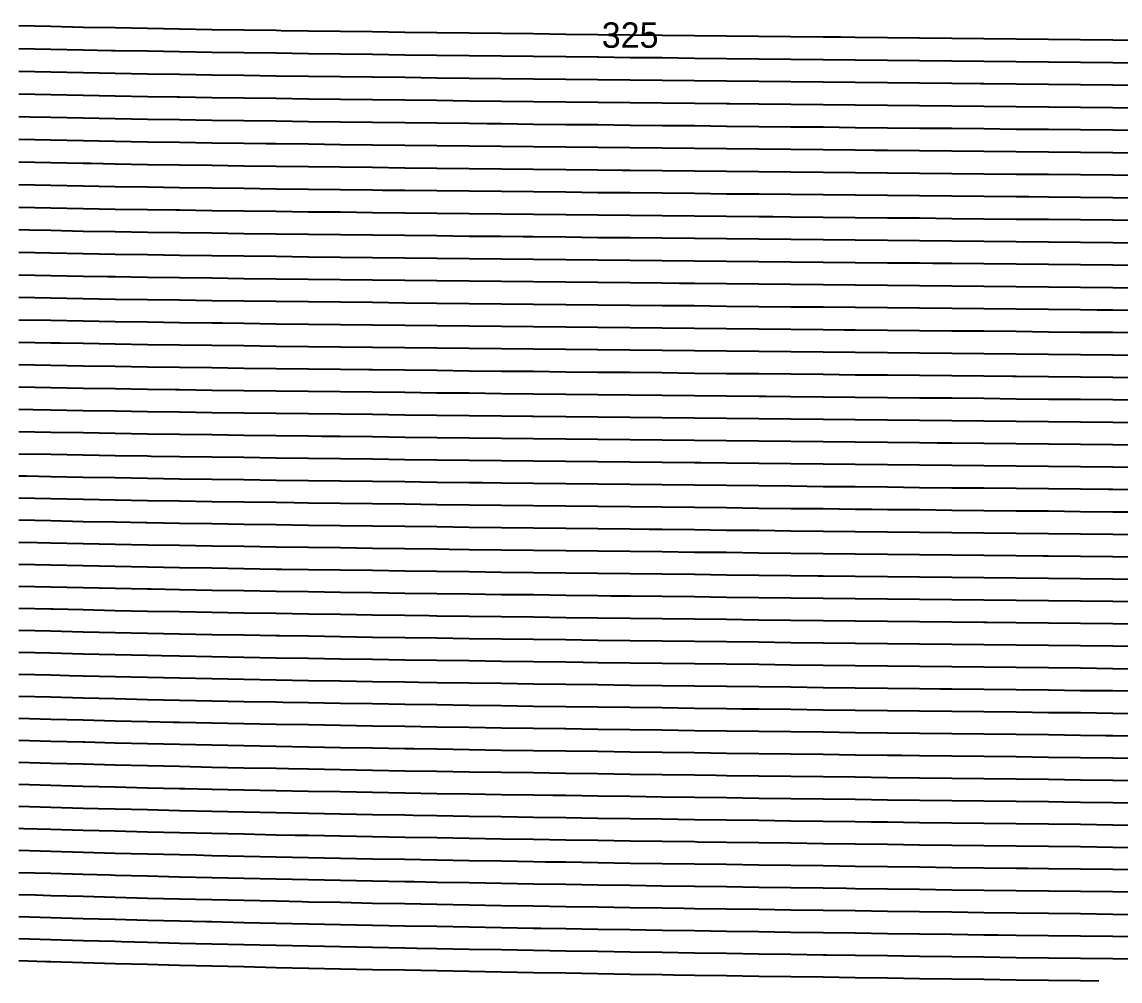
# Model space of a CAD drawing. Header units: metres. Extents: x 228 to 3387, y 31 to 162.
# Drawn here: x 2564.9 to 2672.8, y 32.7 to 126.9 of the extents above; entities that cross this region are included whole.
import ezdxf
from ezdxf.enums import TextEntityAlignment as Align

# ---------------------------------------------------------------- set-up
doc = ezdxf.new("R2010")
doc.units = ezdxf.units.M
for name, color, linetype in [('Vs_1000', 7, 'Continuous'), ('Vs_1025', 7, 'Continuous'), ('Vs_1050', 7, 'Continuous'), ('Vs_1075', 7, 'Continuous'), ('Vs_1100', 7, 'Continuous'), ('Vs_1125', 7, 'Continuous'), ('Vs_1150', 7, 'Continuous'), ('Vs_1175', 7, 'Continuous'), ('Vs_1200', 7, 'Continuous'), ('Vs_1225', 7, 'Continuous'), ('Vs_1250', 7, 'Continuous'), ('Vs_1275', 7, 'Continuous'), ('Vs_1300', 7, 'Continuous'), ('Vs_1325', 7, 'Continuous'), ('Vs_1350', 7, 'Continuous'), ('Vs_1375', 7, 'Continuous'), ('Vs_325', 7, 'Continuous'), ('Vs_350', 7, 'Continuous'), ('Vs_375', 7, 'Continuous'), ('Vs_400', 7, 'Continuous'), ('Vs_425', 7, 'Continuous'), ('Vs_450', 7, 'Continuous'), ('Vs_475', 7, 'Continuous'), ('Vs_500', 7, 'Continuous'), ('Vs_525', 7, 'Continuous'), ('Vs_550', 7, 'Continuous'), ('Vs_575', 7, 'Continuous'), ('Vs_600', 7, 'Continuous'), ('Vs_625', 7, 'Continuous'), ('Vs_650', 7, 'Continuous'), ('Vs_675', 7, 'Continuous'), ('Vs_700', 7, 'Continuous'), ('Vs_725', 7, 'Continuous'), ('Vs_750', 7, 'Continuous'), ('Vs_775', 7, 'Continuous'), ('Vs_800', 7, 'Continuous'), ('Vs_825', 7, 'Continuous'), ('Vs_850', 7, 'Continuous'), ('Vs_875', 7, 'Continuous'), ('Vs_900', 7, 'Continuous'), ('Vs_925', 7, 'Continuous'), ('Vs_950', 7, 'Continuous'), ('Vs_975', 7, 'Continuous')]:
    doc.layers.add(name, color=color, linetype=linetype)

msp = doc.modelspace()

# ---------------------------------------------------------------- linework, layer by layer
at = {"layer": 'Vs_1000'}
msp.add_lwpolyline([(2675.2, 65.57), (2672.04, 65.6), (2668.88, 65.63), (2665.72, 65.67), (2662.56, 65.7), (2659.39, 65.74), (2656.23, 65.77), (2653.07, 65.81), (2649.91, 65.84), (2646.75, 65.88), (2643.59, 65.91), (2640.42, 65.95), (2638.82, 65.97), (2637.26, 65.99), (2634.1, 66.03), (2630.94, 66.06), (2627.78, 66.1), (2624.62, 66.14), (2621.45, 66.18), (2618.29, 66.22), (2615.13, 66.26), (2611.97, 66.3), (2608.81, 66.34), (2605.64, 66.39), (2602.48, 66.43), (2599.32, 66.48), (2596.16, 66.53), (2593, 66.58), (2590.17, 66.62), (2589.84, 66.63), (2586.67, 66.68), (2583.51, 66.74), (2580.35, 66.8), (2577.19, 66.86), (2574.03, 66.93), (2570.87, 67), (2567.7, 67.08), (2564.54, 67.16)], dxfattribs=at)
at = {"layer": 'Vs_1025'}
msp.add_lwpolyline([(2675.2, 63.37), (2672.04, 63.4), (2668.88, 63.44), (2665.72, 63.47), (2662.56, 63.51), (2659.39, 63.54), (2656.23, 63.58), (2653.07, 63.61), (2649.91, 63.65), (2646.75, 63.69), (2643.59, 63.72), (2640.42, 63.76), (2637.26, 63.8), (2634.1, 63.83), (2630.94, 63.87), (2627.78, 63.91), (2624.62, 63.95), (2621.45, 63.99), (2620.01, 64.01), (2618.29, 64.03), (2615.13, 64.07), (2611.97, 64.12), (2608.81, 64.16), (2605.64, 64.21), (2602.48, 64.25), (2599.32, 64.3), (2596.16, 64.35), (2593, 64.4), (2589.84, 64.45), (2586.67, 64.51), (2583.51, 64.57), (2580.35, 64.63), (2578.58, 64.66), (2577.19, 64.69), (2574.03, 64.76), (2570.87, 64.83), (2567.7, 64.91), (2564.54, 65)], dxfattribs=at)
at = {"layer": 'Vs_1050'}
msp.add_lwpolyline([(2675.2, 61.17), (2672.04, 61.21), (2668.88, 61.24), (2665.72, 61.28), (2662.56, 61.31), (2659.39, 61.35), (2656.23, 61.38), (2655.09, 61.4), (2653.07, 61.42), (2649.91, 61.46), (2646.75, 61.49), (2643.59, 61.53), (2640.42, 61.57), (2637.26, 61.61), (2634.1, 61.64), (2630.94, 61.68), (2627.78, 61.72), (2624.62, 61.76), (2621.45, 61.8), (2618.29, 61.85), (2615.13, 61.89), (2611.97, 61.93), (2608.81, 61.98), (2605.64, 62.02), (2603.83, 62.05), (2602.48, 62.07), (2599.32, 62.12), (2596.16, 62.17), (2593, 62.22), (2589.84, 62.28), (2586.67, 62.33), (2583.51, 62.39), (2580.35, 62.46), (2577.19, 62.52), (2574.03, 62.59), (2570.87, 62.67), (2569.54, 62.7), (2567.7, 62.75), (2564.54, 62.84)], dxfattribs=at)
at = {"layer": 'Vs_1075'}
msp.add_lwpolyline([(2675.2, 58.98), (2672.04, 59.01), (2668.88, 59.05), (2665.72, 59.08), (2662.56, 59.12), (2659.39, 59.15), (2656.23, 59.19), (2653.07, 59.23), (2649.91, 59.26), (2646.75, 59.3), (2643.59, 59.34), (2640.42, 59.38), (2637.26, 59.42), (2635.55, 59.44), (2634.1, 59.46), (2630.94, 59.49), (2627.78, 59.54), (2624.62, 59.58), (2621.45, 59.62), (2618.29, 59.66), (2615.13, 59.7), (2611.97, 59.75), (2608.81, 59.79), (2605.64, 59.84), (2602.48, 59.89), (2599.32, 59.94), (2596.16, 59.99), (2593, 60.05), (2590.48, 60.09), (2589.84, 60.1), (2586.67, 60.16), (2583.51, 60.22), (2580.35, 60.29), (2577.19, 60.35), (2574.03, 60.43), (2570.87, 60.5), (2567.7, 60.59), (2564.54, 60.68)], dxfattribs=at)
at = {"layer": 'Vs_1100'}
msp.add_lwpolyline([(2675.2, 56.78), (2672.04, 56.82), (2671.38, 56.82), (2668.88, 56.85), (2665.72, 56.89), (2662.56, 56.92), (2659.39, 56.96), (2656.23, 57), (2653.07, 57.03), (2649.91, 57.07), (2646.75, 57.11), (2643.59, 57.15), (2640.42, 57.19), (2637.26, 57.23), (2634.1, 57.27), (2630.94, 57.31), (2627.78, 57.35), (2624.62, 57.39), (2621.45, 57.43), (2618.29, 57.48), (2618.2, 57.48), (2615.13, 57.52), (2611.97, 57.57), (2608.81, 57.61), (2605.64, 57.66), (2602.48, 57.71), (2599.32, 57.76), (2596.16, 57.82), (2593, 57.87), (2589.84, 57.93), (2586.67, 57.99), (2583.51, 58.05), (2580.35, 58.12), (2579.72, 58.13), (2577.19, 58.19), (2574.03, 58.26), (2570.87, 58.34), (2567.7, 58.42), (2564.54, 58.51)], dxfattribs=at)
at = {"layer": 'Vs_1125'}
msp.add_lwpolyline([(2675.2, 54.59), (2672.04, 54.62), (2668.88, 54.66), (2665.72, 54.69), (2662.56, 54.73), (2659.39, 54.77), (2656.23, 54.81), (2653.07, 54.84), (2651.32, 54.86), (2649.91, 54.88), (2646.75, 54.92), (2643.59, 54.96), (2640.42, 55), (2637.26, 55.04), (2634.1, 55.08), (2630.94, 55.12), (2627.78, 55.16), (2624.62, 55.2), (2621.45, 55.25), (2618.29, 55.29), (2615.13, 55.34), (2611.97, 55.38), (2608.81, 55.43), (2605.64, 55.48), (2603.38, 55.52), (2602.48, 55.53), (2599.32, 55.58), (2596.16, 55.64), (2593, 55.7), (2589.84, 55.75), (2586.67, 55.82), (2583.51, 55.88), (2580.35, 55.95), (2577.19, 56.02), (2574.03, 56.09), (2571, 56.17), (2570.87, 56.17), (2567.7, 56.26), (2564.54, 56.35)], dxfattribs=at)
at = {"layer": 'Vs_1150'}
msp.add_lwpolyline([(2675.2, 52.39), (2672.04, 52.43), (2668.88, 52.46), (2665.72, 52.5), (2662.56, 52.54), (2659.39, 52.58), (2656.23, 52.61), (2653.07, 52.65), (2649.91, 52.69), (2646.75, 52.73), (2643.59, 52.77), (2640.42, 52.81), (2637.26, 52.85), (2634.1, 52.89), (2633.08, 52.9), (2630.94, 52.93), (2627.78, 52.98), (2624.62, 53.02), (2621.45, 53.06), (2618.29, 53.11), (2615.13, 53.16), (2611.97, 53.2), (2608.81, 53.25), (2605.64, 53.3), (2602.48, 53.35), (2599.32, 53.41), (2596.16, 53.46), (2593, 53.52), (2591.04, 53.56), (2589.84, 53.58), (2586.67, 53.64), (2583.51, 53.71), (2580.35, 53.78), (2577.19, 53.85), (2574.03, 53.93), (2570.87, 54.01), (2567.7, 54.09), (2564.54, 54.19)], dxfattribs=at)
at = {"layer": 'Vs_1175'}
msp.add_lwpolyline([(2675.2, 50.2), (2672.04, 50.23), (2668.88, 50.27), (2667.21, 50.29), (2665.72, 50.31), (2662.56, 50.35), (2659.39, 50.38), (2656.23, 50.42), (2653.07, 50.46), (2649.91, 50.5), (2646.75, 50.54), (2643.59, 50.58), (2640.42, 50.62), (2637.26, 50.66), (2634.1, 50.7), (2630.94, 50.75), (2627.78, 50.79), (2624.62, 50.83), (2621.45, 50.88), (2618.29, 50.93), (2617.03, 50.94), (2615.13, 50.97), (2611.97, 51.02), (2608.81, 51.07), (2605.64, 51.12), (2602.48, 51.18), (2599.32, 51.23), (2596.16, 51.29), (2593, 51.35), (2589.84, 51.41), (2586.67, 51.47), (2583.51, 51.54), (2580.86, 51.6), (2580.35, 51.61), (2577.19, 51.68), (2574.03, 51.76), (2570.87, 51.84), (2567.7, 51.93), (2564.54, 52.02)], dxfattribs=at)
at = {"layer": 'Vs_1200'}
msp.add_lwpolyline([(2675.2, 48), (2672.04, 48.04), (2668.88, 48.08), (2665.72, 48.12), (2662.56, 48.15), (2659.39, 48.19), (2656.23, 48.23), (2653.07, 48.27), (2649.91, 48.31), (2648.29, 48.33), (2646.75, 48.35), (2643.59, 48.39), (2640.42, 48.43), (2637.26, 48.48), (2634.1, 48.52), (2630.94, 48.56), (2627.78, 48.61), (2624.62, 48.65), (2621.45, 48.7), (2618.29, 48.74), (2615.13, 48.79), (2611.97, 48.84), (2608.81, 48.89), (2605.64, 48.94), (2603.29, 48.98), (2602.48, 49), (2599.32, 49.05), (2596.16, 49.11), (2593, 49.17), (2589.84, 49.24), (2586.67, 49.3), (2583.51, 49.37), (2580.35, 49.44), (2577.19, 49.52), (2574.03, 49.59), (2572.36, 49.64), (2570.87, 49.68), (2567.7, 49.77), (2564.54, 49.86)], dxfattribs=at)
at = {"layer": 'Vs_1225'}
msp.add_lwpolyline([(2675.2, 45.81), (2672.04, 45.85), (2668.88, 45.89), (2665.72, 45.93), (2662.56, 45.96), (2659.39, 46), (2656.23, 46.04), (2653.07, 46.08), (2649.91, 46.12), (2646.75, 46.16), (2643.59, 46.2), (2640.42, 46.25), (2637.26, 46.29), (2634.1, 46.33), (2631.24, 46.37), (2630.94, 46.38), (2627.78, 46.42), (2624.62, 46.47), (2621.45, 46.51), (2618.29, 46.56), (2615.13, 46.61), (2611.97, 46.66), (2608.81, 46.71), (2605.64, 46.77), (2602.48, 46.82), (2599.32, 46.88), (2596.16, 46.94), (2593, 47), (2591.71, 47.03), (2589.84, 47.06), (2586.67, 47.13), (2583.51, 47.2), (2580.35, 47.27), (2577.19, 47.35), (2574.03, 47.43), (2570.87, 47.51), (2567.7, 47.6), (2565.03, 47.68), (2564.54, 47.69)], dxfattribs=at)
at = {"layer": 'Vs_1250'}
msp.add_lwpolyline([(2675.2, 43.62), (2672.04, 43.66), (2668.88, 43.7), (2665.72, 43.73), (2663.7, 43.76), (2662.56, 43.77), (2659.39, 43.81), (2656.23, 43.85), (2653.07, 43.89), (2649.91, 43.93), (2646.75, 43.97), (2643.59, 44.02), (2640.42, 44.06), (2637.26, 44.1), (2634.1, 44.15), (2630.94, 44.19), (2627.78, 44.24), (2624.62, 44.28), (2621.45, 44.33), (2618.29, 44.38), (2616.3, 44.41), (2615.13, 44.43), (2611.97, 44.48), (2608.81, 44.53), (2605.64, 44.59), (2602.48, 44.65), (2599.32, 44.7), (2596.16, 44.76), (2593, 44.83), (2589.84, 44.89), (2586.67, 44.96), (2583.51, 45.03), (2581.94, 45.07), (2580.35, 45.1), (2577.19, 45.18), (2574.03, 45.26), (2570.87, 45.34), (2567.7, 45.43), (2564.54, 45.53)], dxfattribs=at)
at = {"layer": 'Vs_1275'}
msp.add_lwpolyline([(2675.2, 41.43), (2672.04, 41.47), (2668.88, 41.5), (2665.72, 41.54), (2662.56, 41.58), (2659.39, 41.62), (2656.23, 41.66), (2653.07, 41.7), (2649.91, 41.75), (2646.75, 41.79), (2645.87, 41.8), (2643.59, 41.83), (2640.42, 41.87), (2637.26, 41.92), (2634.1, 41.96), (2630.94, 42.01), (2627.78, 42.05), (2624.62, 42.1), (2621.45, 42.15), (2618.29, 42.2), (2615.13, 42.25), (2611.97, 42.3), (2608.81, 42.36), (2605.64, 42.41), (2603.42, 42.45), (2602.48, 42.47), (2599.32, 42.53), (2596.16, 42.59), (2593, 42.65), (2589.84, 42.72), (2586.67, 42.79), (2583.51, 42.86), (2580.35, 42.93), (2577.19, 43.01), (2574.03, 43.09), (2573.56, 43.11), (2570.87, 43.18), (2567.7, 43.27), (2564.54, 43.36)], dxfattribs=at)
at = {"layer": 'Vs_1300'}
msp.add_lwpolyline([(2675.2, 39.23), (2672.04, 39.27), (2668.88, 39.31), (2665.72, 39.35), (2662.56, 39.39), (2659.39, 39.43), (2656.23, 39.47), (2653.07, 39.52), (2649.91, 39.56), (2646.75, 39.6), (2643.59, 39.64), (2640.42, 39.69), (2637.26, 39.73), (2634.1, 39.78), (2630.94, 39.82), (2629.89, 39.84), (2627.78, 39.87), (2624.62, 39.92), (2621.45, 39.97), (2618.29, 40.02), (2615.13, 40.07), (2611.97, 40.12), (2608.81, 40.18), (2605.64, 40.24), (2602.48, 40.29), (2599.32, 40.35), (2596.16, 40.42), (2593, 40.48), (2592.4, 40.49), (2589.84, 40.55), (2586.67, 40.62), (2583.51, 40.69), (2580.35, 40.76), (2577.19, 40.84), (2574.03, 40.93), (2570.87, 41.01), (2567.7, 41.1), (2566.2, 41.15), (2564.54, 41.2)], dxfattribs=at)
at = {"layer": 'Vs_1325'}
msp.add_lwpolyline([(2675.2, 37.04), (2672.04, 37.08), (2668.88, 37.12), (2665.72, 37.16), (2662.56, 37.2), (2660.77, 37.23), (2659.39, 37.24), (2656.23, 37.29), (2653.07, 37.33), (2649.91, 37.37), (2646.75, 37.41), (2643.59, 37.46), (2640.42, 37.5), (2637.26, 37.55), (2634.1, 37.59), (2630.94, 37.64), (2627.78, 37.69), (2624.62, 37.74), (2621.45, 37.79), (2618.29, 37.84), (2615.84, 37.88), (2615.13, 37.89), (2611.97, 37.95), (2608.81, 38), (2605.64, 38.06), (2602.48, 38.12), (2599.32, 38.18), (2596.16, 38.24), (2593, 38.31), (2589.84, 38.37), (2586.67, 38.45), (2583.51, 38.52), (2582.92, 38.53), (2580.35, 38.59), (2577.19, 38.67), (2574.03, 38.76), (2570.87, 38.84), (2567.7, 38.93), (2564.54, 39.03)], dxfattribs=at)
at = {"layer": 'Vs_1350'}
msp.add_lwpolyline([(2675.2, 34.85), (2672.04, 34.89), (2668.88, 34.93), (2665.72, 34.97), (2662.56, 35.01), (2659.39, 35.06), (2656.23, 35.1), (2653.07, 35.14), (2649.91, 35.18), (2646.75, 35.23), (2643.93, 35.27), (2643.59, 35.27), (2640.42, 35.32), (2637.26, 35.36), (2634.1, 35.41), (2630.94, 35.46), (2627.78, 35.51), (2624.62, 35.56), (2621.45, 35.61), (2618.29, 35.66), (2615.13, 35.71), (2611.97, 35.77), (2608.81, 35.82), (2605.64, 35.88), (2603.65, 35.92), (2602.48, 35.94), (2599.32, 36), (2596.16, 36.07), (2593, 36.13), (2589.84, 36.2), (2586.67, 36.27), (2583.51, 36.35), (2580.35, 36.42), (2577.19, 36.51), (2574.63, 36.57), (2574.03, 36.59), (2570.87, 36.68), (2567.7, 36.77), (2564.54, 36.86)], dxfattribs=at)
at = {"layer": 'Vs_1375'}
msp.add_lwpolyline([(2670.69, 32.72), (2668.88, 32.74), (2665.72, 32.78), (2662.56, 32.82), (2659.39, 32.87), (2656.23, 32.91), (2653.07, 32.95), (2649.91, 33), (2646.75, 33.04), (2643.59, 33.09), (2640.42, 33.13), (2637.26, 33.18), (2634.1, 33.23), (2630.94, 33.27), (2628.87, 33.31), (2627.78, 33.32), (2624.62, 33.37), (2621.45, 33.43), (2618.29, 33.48), (2615.13, 33.53), (2611.97, 33.59), (2608.81, 33.65), (2605.64, 33.71), (2602.48, 33.77), (2599.32, 33.83), (2596.16, 33.89), (2593.05, 33.96), (2593, 33.96), (2589.84, 34.03), (2586.67, 34.1), (2583.51, 34.18), (2580.35, 34.26), (2577.19, 34.34), (2574.03, 34.42), (2570.87, 34.51), (2567.7, 34.6), (2567.22, 34.61), (2564.54, 34.69)], dxfattribs=at)
at = {"layer": 'Vs_325'}
msp.add_lwpolyline([(2675.2, 125.11), (2672.04, 125.14), (2668.88, 125.17), (2665.72, 125.2), (2662.56, 125.24), (2659.39, 125.27), (2656.23, 125.3), (2653.07, 125.34), (2649.91, 125.37), (2646.75, 125.4), (2645.32, 125.42), (2643.59, 125.44), (2640.42, 125.47), (2637.26, 125.5), (2634.1, 125.54), (2630.94, 125.57), (2627.78, 125.61), (2624.62, 125.64), (2621.45, 125.68), (2618.29, 125.71), (2615.13, 125.75), (2611.97, 125.79), (2608.81, 125.83), (2605.64, 125.87), (2602.48, 125.9), (2599.32, 125.95), (2596.16, 125.99), (2593, 126.03), (2590.32, 126.07), (2589.84, 126.08), (2586.67, 126.12), (2583.51, 126.17), (2580.35, 126.23), (2577.19, 126.28), (2574.03, 126.34), (2570.87, 126.4), (2567.7, 126.47), (2564.54, 126.54)], dxfattribs=at)
at = {"layer": 'Vs_350'}
msp.add_lwpolyline([(2675.2, 122.89), (2672.04, 122.93), (2668.88, 122.96), (2665.72, 122.99), (2662.56, 123.02), (2659.39, 123.06), (2656.23, 123.09), (2653.07, 123.12), (2649.91, 123.15), (2646.75, 123.19), (2643.59, 123.22), (2640.42, 123.25), (2637.26, 123.29), (2634.1, 123.32), (2630.94, 123.35), (2627.78, 123.39), (2624.62, 123.42), (2621.5, 123.46), (2621.45, 123.46), (2618.29, 123.49), (2615.13, 123.53), (2611.97, 123.57), (2608.81, 123.6), (2605.64, 123.64), (2602.48, 123.68), (2599.32, 123.72), (2596.16, 123.76), (2593, 123.8), (2589.84, 123.85), (2586.67, 123.89), (2583.51, 123.94), (2580.35, 123.99), (2577.19, 124.05), (2574.03, 124.1), (2573.67, 124.11), (2570.87, 124.16), (2567.7, 124.23), (2564.54, 124.3)], dxfattribs=at)
at = {"layer": 'Vs_375'}
msp.add_lwpolyline([(2675.2, 120.68), (2672.04, 120.71), (2668.88, 120.74), (2665.72, 120.78), (2662.56, 120.81), (2659.39, 120.84), (2659.09, 120.84), (2656.23, 120.87), (2653.07, 120.91), (2649.91, 120.94), (2646.75, 120.97), (2643.59, 121), (2640.42, 121.04), (2637.26, 121.07), (2634.1, 121.1), (2630.94, 121.14), (2627.78, 121.17), (2624.62, 121.2), (2621.45, 121.24), (2618.29, 121.27), (2615.13, 121.31), (2611.97, 121.35), (2608.81, 121.38), (2605.64, 121.42), (2602.48, 121.46), (2599.32, 121.5), (2599.26, 121.5), (2596.16, 121.54), (2593, 121.58), (2589.84, 121.62), (2586.67, 121.67), (2583.51, 121.71), (2580.35, 121.76), (2577.19, 121.81), (2574.03, 121.87), (2570.87, 121.93), (2567.7, 121.99), (2564.54, 122.07)], dxfattribs=at)
at = {"layer": 'Vs_400'}
msp.add_lwpolyline([(2675.2, 118.47), (2672.04, 118.5), (2668.88, 118.53), (2665.72, 118.56), (2662.56, 118.6), (2659.39, 118.63), (2656.23, 118.66), (2653.07, 118.69), (2649.91, 118.72), (2646.75, 118.76), (2643.59, 118.79), (2640.42, 118.82), (2637.26, 118.85), (2634.37, 118.88), (2634.1, 118.89), (2630.94, 118.92), (2627.78, 118.95), (2624.62, 118.99), (2621.45, 119.02), (2618.29, 119.06), (2615.13, 119.09), (2611.97, 119.13), (2608.81, 119.16), (2605.64, 119.2), (2602.48, 119.24), (2599.32, 119.27), (2596.16, 119.31), (2593, 119.35), (2589.84, 119.4), (2586.67, 119.44), (2583.51, 119.49), (2580.35, 119.53), (2580.11, 119.54), (2577.19, 119.58), (2574.03, 119.64), (2570.87, 119.7), (2567.7, 119.76), (2564.54, 119.83)], dxfattribs=at)
at = {"layer": 'Vs_425'}
msp.add_lwpolyline([(2673.78, 116.27), (2672.04, 116.29), (2668.88, 116.32), (2665.72, 116.35), (2662.56, 116.38), (2659.39, 116.42), (2656.23, 116.45), (2653.07, 116.48), (2649.91, 116.51), (2646.75, 116.54), (2643.59, 116.58), (2640.42, 116.61), (2637.26, 116.64), (2634.1, 116.67), (2630.94, 116.71), (2627.78, 116.74), (2624.62, 116.77), (2621.45, 116.81), (2618.29, 116.84), (2615.13, 116.87), (2611.97, 116.91), (2610.53, 116.92), (2608.81, 116.94), (2605.64, 116.98), (2602.48, 117.02), (2599.32, 117.05), (2596.16, 117.09), (2593, 117.13), (2589.84, 117.17), (2586.67, 117.22), (2583.51, 117.26), (2580.35, 117.31), (2577.19, 117.36), (2574.03, 117.41), (2570.87, 117.47), (2567.7, 117.53), (2565.65, 117.58), (2564.54, 117.6)], dxfattribs=at)
at = {"layer": 'Vs_450'}
msp.add_lwpolyline([(2675.2, 114.05), (2672.04, 114.08), (2668.88, 114.11), (2665.72, 114.14), (2662.56, 114.17), (2659.39, 114.2), (2656.23, 114.24), (2653.07, 114.27), (2649.91, 114.3), (2648.63, 114.31), (2646.75, 114.33), (2643.59, 114.36), (2640.42, 114.39), (2637.26, 114.43), (2634.1, 114.46), (2630.94, 114.49), (2627.78, 114.52), (2624.62, 114.56), (2621.45, 114.59), (2618.29, 114.62), (2615.13, 114.66), (2611.97, 114.69), (2608.81, 114.73), (2605.64, 114.76), (2602.48, 114.8), (2599.32, 114.84), (2596.16, 114.87), (2593, 114.91), (2589.84, 114.95), (2588.86, 114.96), (2586.67, 114.99), (2583.51, 115.04), (2580.35, 115.08), (2577.19, 115.13), (2574.03, 115.19), (2570.87, 115.24), (2567.7, 115.31), (2564.54, 115.38)], dxfattribs=at)
at = {"layer": 'Vs_475'}
msp.add_lwpolyline([(2675.2, 111.84), (2672.04, 111.87), (2668.88, 111.9), (2665.72, 111.93), (2662.56, 111.96), (2659.39, 111.99), (2656.23, 112.02), (2653.07, 112.06), (2649.91, 112.09), (2646.75, 112.12), (2643.59, 112.15), (2640.42, 112.18), (2637.26, 112.21), (2634.1, 112.25), (2630.94, 112.28), (2627.78, 112.31), (2624.62, 112.34), (2623.85, 112.35), (2621.45, 112.38), (2618.29, 112.41), (2615.13, 112.44), (2611.97, 112.48), (2608.81, 112.51), (2605.64, 112.55), (2602.48, 112.58), (2599.32, 112.62), (2596.16, 112.66), (2593, 112.69), (2589.84, 112.73), (2586.67, 112.77), (2583.51, 112.82), (2580.35, 112.86), (2577.19, 112.91), (2574.03, 112.96), (2571.65, 113.01), (2570.87, 113.02), (2567.7, 113.08), (2564.54, 113.15)], dxfattribs=at)
at = {"layer": 'Vs_500'}
msp.add_lwpolyline([(2675.2, 109.63), (2672.04, 109.66), (2668.88, 109.69), (2665.72, 109.72), (2663.8, 109.74), (2662.56, 109.75), (2659.39, 109.78), (2656.23, 109.81), (2653.07, 109.85), (2649.91, 109.88), (2646.75, 109.91), (2643.59, 109.94), (2640.42, 109.97), (2637.26, 110), (2634.1, 110.03), (2630.94, 110.07), (2627.78, 110.1), (2624.62, 110.13), (2621.45, 110.16), (2618.29, 110.2), (2615.13, 110.23), (2611.97, 110.26), (2608.81, 110.3), (2605.64, 110.33), (2602.48, 110.37), (2600.29, 110.39), (2599.32, 110.4), (2596.16, 110.44), (2593, 110.48), (2589.84, 110.52), (2586.67, 110.56), (2583.51, 110.6), (2580.35, 110.64), (2577.19, 110.69), (2574.03, 110.74), (2570.87, 110.8), (2567.7, 110.86), (2564.54, 110.93)], dxfattribs=at)
at = {"layer": 'Vs_525'}
msp.add_lwpolyline([(2675.2, 107.42), (2672.04, 107.45), (2668.88, 107.48), (2665.72, 107.51), (2662.56, 107.54), (2659.39, 107.57), (2656.23, 107.6), (2653.07, 107.64), (2649.91, 107.67), (2646.75, 107.7), (2643.59, 107.73), (2640.42, 107.76), (2638.65, 107.78), (2637.26, 107.79), (2634.1, 107.82), (2630.94, 107.86), (2627.78, 107.89), (2624.62, 107.92), (2621.45, 107.95), (2618.29, 107.99), (2615.13, 108.02), (2611.97, 108.05), (2608.81, 108.09), (2605.64, 108.12), (2602.48, 108.15), (2599.32, 108.19), (2596.16, 108.23), (2593, 108.26), (2589.84, 108.3), (2586.67, 108.34), (2583.51, 108.38), (2580.35, 108.43), (2579.97, 108.43), (2577.19, 108.47), (2574.03, 108.52), (2570.87, 108.58), (2567.7, 108.64), (2564.54, 108.71)], dxfattribs=at)
at = {"layer": 'Vs_550'}
msp.add_lwpolyline([(2675.2, 105.21), (2672.04, 105.24), (2668.88, 105.27), (2665.72, 105.3), (2662.56, 105.33), (2659.39, 105.36), (2656.23, 105.4), (2653.07, 105.43), (2649.91, 105.46), (2646.75, 105.49), (2643.59, 105.52), (2640.42, 105.55), (2637.26, 105.58), (2634.1, 105.62), (2630.94, 105.65), (2627.78, 105.68), (2624.62, 105.71), (2621.45, 105.74), (2618.29, 105.78), (2615.13, 105.81), (2614.1, 105.82), (2611.97, 105.84), (2608.81, 105.87), (2605.64, 105.91), (2602.48, 105.94), (2599.32, 105.98), (2596.16, 106.01), (2593, 106.05), (2589.84, 106.09), (2586.67, 106.13), (2583.51, 106.17), (2580.35, 106.21), (2577.19, 106.26), (2574.03, 106.31), (2570.87, 106.36), (2567.7, 106.43), (2565.59, 106.47), (2564.54, 106.5)], dxfattribs=at)
at = {"layer": 'Vs_575'}
msp.add_lwpolyline([(2675.2, 103), (2672.04, 103.03), (2668.88, 103.06), (2665.72, 103.09), (2662.56, 103.13), (2659.39, 103.16), (2656.23, 103.19), (2654.35, 103.21), (2653.07, 103.22), (2649.91, 103.25), (2646.75, 103.28), (2643.59, 103.31), (2640.42, 103.34), (2637.26, 103.38), (2634.1, 103.41), (2630.94, 103.44), (2627.78, 103.47), (2624.62, 103.5), (2621.45, 103.53), (2618.29, 103.57), (2615.13, 103.6), (2611.97, 103.63), (2608.81, 103.67), (2605.64, 103.7), (2602.48, 103.73), (2599.32, 103.77), (2596.16, 103.8), (2593, 103.84), (2591.42, 103.86), (2589.84, 103.88), (2586.67, 103.92), (2583.51, 103.96), (2580.35, 104), (2577.19, 104.05), (2574.03, 104.1), (2570.87, 104.15), (2567.7, 104.21), (2564.54, 104.28)], dxfattribs=at)
at = {"layer": 'Vs_600'}
msp.add_lwpolyline([(2675.2, 100.79), (2672.04, 100.82), (2668.88, 100.86), (2665.72, 100.89), (2662.56, 100.92), (2659.39, 100.95), (2656.23, 100.98), (2653.07, 101.01), (2649.91, 101.04), (2646.75, 101.07), (2643.59, 101.11), (2640.42, 101.14), (2637.26, 101.17), (2634.1, 101.2), (2630.94, 101.23), (2629.47, 101.25), (2627.78, 101.26), (2624.62, 101.3), (2621.45, 101.33), (2618.29, 101.36), (2615.13, 101.39), (2611.97, 101.43), (2608.81, 101.46), (2605.64, 101.49), (2602.48, 101.53), (2599.32, 101.56), (2596.16, 101.6), (2593, 101.63), (2589.84, 101.67), (2586.67, 101.71), (2583.51, 101.75), (2580.35, 101.79), (2577.19, 101.84), (2574.03, 101.89), (2573.26, 101.9), (2570.87, 101.94), (2567.7, 102), (2564.54, 102.07)], dxfattribs=at)
at = {"layer": 'Vs_625'}
msp.add_lwpolyline([(2675.2, 98.59), (2672.04, 98.62), (2670.53, 98.63), (2668.88, 98.65), (2665.72, 98.68), (2662.56, 98.71), (2659.39, 98.74), (2656.23, 98.77), (2653.07, 98.81), (2649.91, 98.84), (2646.75, 98.87), (2643.59, 98.9), (2640.42, 98.93), (2637.26, 98.96), (2634.1, 98.99), (2630.94, 99.03), (2627.78, 99.06), (2624.62, 99.09), (2621.45, 99.12), (2618.29, 99.15), (2615.13, 99.19), (2611.97, 99.22), (2608.81, 99.25), (2605.64, 99.29), (2605.63, 99.29), (2602.48, 99.32), (2599.32, 99.36), (2596.16, 99.39), (2593, 99.43), (2589.84, 99.46), (2586.67, 99.5), (2583.51, 99.54), (2580.35, 99.59), (2577.19, 99.63), (2574.03, 99.68), (2570.87, 99.73), (2567.7, 99.79), (2564.54, 99.86)], dxfattribs=at)
at = {"layer": 'Vs_650'}
msp.add_lwpolyline([(2675.2, 96.38), (2672.04, 96.41), (2668.88, 96.44), (2665.72, 96.47), (2662.56, 96.51), (2659.39, 96.54), (2656.23, 96.57), (2653.07, 96.6), (2649.91, 96.63), (2646.75, 96.66), (2645.66, 96.67), (2643.59, 96.69), (2640.42, 96.73), (2637.26, 96.76), (2634.1, 96.79), (2630.94, 96.82), (2627.78, 96.85), (2624.62, 96.88), (2621.45, 96.92), (2618.29, 96.95), (2615.13, 96.98), (2611.97, 97.02), (2608.81, 97.05), (2605.64, 97.08), (2602.48, 97.12), (2599.32, 97.15), (2596.16, 97.19), (2593, 97.22), (2589.84, 97.26), (2586.67, 97.3), (2584.54, 97.33), (2583.51, 97.34), (2580.35, 97.38), (2577.19, 97.43), (2574.03, 97.48), (2570.87, 97.53), (2567.7, 97.59), (2564.54, 97.65)], dxfattribs=at)
at = {"layer": 'Vs_675'}
msp.add_lwpolyline([(2675.2, 94.18), (2672.04, 94.21), (2668.88, 94.24), (2665.72, 94.27), (2662.56, 94.3), (2659.39, 94.33), (2656.23, 94.36), (2653.07, 94.4), (2649.91, 94.43), (2646.75, 94.46), (2643.59, 94.49), (2640.42, 94.52), (2637.26, 94.55), (2634.1, 94.58), (2630.94, 94.62), (2627.78, 94.65), (2624.62, 94.68), (2621.45, 94.71), (2621.45, 94.71), (2618.29, 94.75), (2615.13, 94.78), (2611.97, 94.81), (2608.81, 94.85), (2605.64, 94.88), (2602.48, 94.91), (2599.32, 94.95), (2596.16, 94.99), (2593, 95.02), (2589.84, 95.06), (2586.67, 95.1), (2583.51, 95.14), (2580.35, 95.18), (2577.19, 95.23), (2574.03, 95.27), (2570.87, 95.33), (2568.64, 95.37), (2567.7, 95.38), (2564.54, 95.45)], dxfattribs=at)
at = {"layer": 'Vs_700'}
msp.add_lwpolyline([(2675.2, 91.97), (2672.04, 92), (2668.88, 92.03), (2665.72, 92.07), (2662.56, 92.1), (2662.22, 92.1), (2659.39, 92.13), (2656.23, 92.16), (2653.07, 92.19), (2649.91, 92.22), (2646.75, 92.25), (2643.59, 92.29), (2640.42, 92.32), (2637.26, 92.35), (2634.1, 92.38), (2630.94, 92.41), (2627.78, 92.45), (2624.62, 92.48), (2621.45, 92.51), (2618.29, 92.54), (2615.13, 92.58), (2611.97, 92.61), (2608.81, 92.64), (2605.64, 92.68), (2602.48, 92.71), (2599.32, 92.75), (2598.94, 92.75), (2596.16, 92.79), (2593, 92.82), (2589.84, 92.86), (2586.67, 92.9), (2583.51, 92.94), (2580.35, 92.98), (2577.19, 93.03), (2574.03, 93.08), (2570.87, 93.13), (2567.7, 93.19), (2564.54, 93.25)], dxfattribs=at)
at = {"layer": 'Vs_725'}
msp.add_lwpolyline([(2675.2, 89.77), (2672.04, 89.8), (2668.88, 89.83), (2665.72, 89.86), (2662.56, 89.89), (2659.39, 89.93), (2656.23, 89.96), (2653.07, 89.99), (2649.91, 90.02), (2646.75, 90.05), (2643.59, 90.08), (2640.42, 90.12), (2637.99, 90.14), (2637.26, 90.15), (2634.1, 90.18), (2630.94, 90.21), (2627.78, 90.25), (2624.62, 90.28), (2621.45, 90.31), (2618.29, 90.34), (2615.13, 90.38), (2611.97, 90.41), (2608.81, 90.45), (2605.64, 90.48), (2602.48, 90.52), (2599.32, 90.55), (2596.16, 90.59), (2593, 90.63), (2589.84, 90.66), (2586.67, 90.7), (2583.51, 90.74), (2580.35, 90.79), (2579.94, 90.79), (2577.19, 90.83), (2574.03, 90.88), (2570.87, 90.93), (2567.7, 90.99), (2564.54, 91.05)], dxfattribs=at)
at = {"layer": 'Vs_750'}
msp.add_lwpolyline([(2675.2, 87.56), (2672.04, 87.6), (2668.88, 87.63), (2665.72, 87.66), (2662.56, 87.69), (2659.39, 87.72), (2656.23, 87.75), (2653.07, 87.79), (2649.91, 87.82), (2646.75, 87.85), (2643.59, 87.88), (2640.42, 87.91), (2637.26, 87.95), (2634.1, 87.98), (2630.94, 88.01), (2627.78, 88.05), (2624.62, 88.08), (2621.45, 88.11), (2618.29, 88.14), (2615.13, 88.18), (2614.94, 88.18), (2611.97, 88.21), (2608.81, 88.25), (2605.64, 88.28), (2602.48, 88.32), (2599.32, 88.36), (2596.16, 88.39), (2593, 88.43), (2589.84, 88.47), (2586.67, 88.51), (2583.51, 88.55), (2580.35, 88.6), (2577.19, 88.64), (2574.03, 88.69), (2570.87, 88.74), (2567.7, 88.8), (2565.96, 88.83), (2564.54, 88.86)], dxfattribs=at)
at = {"layer": 'Vs_775'}
msp.add_lwpolyline([(2675.2, 85.36), (2672.04, 85.39), (2668.88, 85.43), (2665.72, 85.46), (2662.56, 85.49), (2659.39, 85.52), (2656.23, 85.55), (2654.78, 85.57), (2653.07, 85.59), (2649.91, 85.62), (2646.75, 85.65), (2643.59, 85.68), (2640.42, 85.71), (2637.26, 85.75), (2634.1, 85.78), (2630.94, 85.81), (2627.78, 85.85), (2624.62, 85.88), (2621.45, 85.91), (2618.29, 85.95), (2615.13, 85.98), (2611.97, 86.02), (2608.81, 86.05), (2605.64, 86.09), (2602.48, 86.12), (2599.32, 86.16), (2596.16, 86.2), (2594.32, 86.22), (2593, 86.24), (2589.84, 86.28), (2586.67, 86.32), (2583.51, 86.36), (2580.35, 86.41), (2577.19, 86.45), (2574.03, 86.5), (2570.87, 86.56), (2567.7, 86.61), (2564.54, 86.68)], dxfattribs=at)
at = {"layer": 'Vs_800'}
msp.add_lwpolyline([(2675.2, 83.16), (2672.04, 83.19), (2668.88, 83.22), (2665.72, 83.26), (2662.56, 83.29), (2659.39, 83.32), (2656.23, 83.35), (2653.07, 83.38), (2649.91, 83.42), (2646.75, 83.45), (2643.59, 83.48), (2640.42, 83.52), (2637.26, 83.55), (2634.1, 83.58), (2631.56, 83.61), (2630.94, 83.61), (2627.78, 83.65), (2624.62, 83.68), (2621.45, 83.72), (2618.29, 83.75), (2615.13, 83.79), (2611.97, 83.82), (2608.81, 83.86), (2605.64, 83.89), (2602.48, 83.93), (2599.32, 83.97), (2596.16, 84.01), (2593, 84.05), (2589.84, 84.09), (2586.67, 84.13), (2583.51, 84.17), (2580.35, 84.22), (2577.56, 84.26), (2577.19, 84.27), (2574.03, 84.32), (2570.87, 84.37), (2567.7, 84.43), (2564.54, 84.49)], dxfattribs=at)
at = {"layer": 'Vs_825'}
msp.add_lwpolyline([(2675.2, 80.96), (2672.04, 80.99), (2671.62, 80.99), (2668.88, 81.02), (2665.72, 81.06), (2662.56, 81.09), (2659.39, 81.12), (2656.23, 81.15), (2653.07, 81.18), (2649.91, 81.22), (2646.75, 81.25), (2643.59, 81.28), (2640.42, 81.32), (2637.26, 81.35), (2634.1, 81.38), (2630.94, 81.42), (2627.78, 81.45), (2624.62, 81.49), (2621.45, 81.52), (2618.29, 81.56), (2615.13, 81.59), (2611.97, 81.63), (2610.11, 81.65), (2608.81, 81.66), (2605.64, 81.7), (2602.48, 81.74), (2599.32, 81.78), (2596.16, 81.82), (2593, 81.86), (2589.84, 81.9), (2586.67, 81.94), (2583.51, 81.99), (2580.35, 82.03), (2577.19, 82.08), (2574.03, 82.14), (2570.87, 82.19), (2567.7, 82.25), (2565.3, 82.3), (2564.54, 82.32)], dxfattribs=at)
at = {"layer": 'Vs_850'}
msp.add_lwpolyline([(2675.2, 78.76), (2672.04, 78.79), (2668.88, 78.82), (2665.72, 78.86), (2662.56, 78.89), (2659.39, 78.92), (2656.23, 78.95), (2653.07, 78.99), (2649.91, 79.02), (2648.37, 79.04), (2646.75, 79.05), (2643.59, 79.09), (2640.42, 79.12), (2637.26, 79.15), (2634.1, 79.19), (2630.94, 79.22), (2627.78, 79.26), (2624.62, 79.29), (2621.45, 79.33), (2618.29, 79.36), (2615.13, 79.4), (2611.97, 79.43), (2608.81, 79.47), (2605.64, 79.51), (2602.48, 79.55), (2599.32, 79.59), (2596.16, 79.63), (2593, 79.67), (2591.62, 79.69), (2589.84, 79.71), (2586.67, 79.76), (2583.51, 79.8), (2580.35, 79.85), (2577.19, 79.9), (2574.03, 79.96), (2570.87, 80.02), (2567.7, 80.08), (2564.54, 80.15)], dxfattribs=at)
at = {"layer": 'Vs_875'}
msp.add_lwpolyline([(2675.2, 76.56), (2672.04, 76.59), (2668.88, 76.62), (2665.72, 76.66), (2662.56, 76.69), (2659.39, 76.72), (2656.23, 76.75), (2653.07, 76.79), (2649.91, 76.82), (2646.75, 76.85), (2643.59, 76.89), (2640.42, 76.92), (2637.26, 76.96), (2634.1, 76.99), (2630.94, 77.03), (2627.78, 77.06), (2626.48, 77.08), (2624.62, 77.1), (2621.45, 77.13), (2618.29, 77.17), (2615.13, 77.21), (2611.97, 77.24), (2608.81, 77.28), (2605.64, 77.32), (2602.48, 77.36), (2599.32, 77.4), (2596.16, 77.44), (2593, 77.48), (2589.84, 77.53), (2586.67, 77.57), (2583.51, 77.62), (2580.35, 77.67), (2577.19, 77.73), (2577, 77.73), (2574.03, 77.78), (2570.87, 77.84), (2567.7, 77.91), (2564.54, 77.98)], dxfattribs=at)
at = {"layer": 'Vs_900'}
msp.add_lwpolyline([(2675.2, 74.36), (2672.04, 74.39), (2668.88, 74.42), (2665.72, 74.46), (2665.2, 74.46), (2662.56, 74.49), (2659.39, 74.52), (2656.23, 74.56), (2653.07, 74.59), (2649.91, 74.62), (2646.75, 74.66), (2643.59, 74.69), (2640.42, 74.73), (2637.26, 74.76), (2634.1, 74.8), (2630.94, 74.83), (2627.78, 74.87), (2624.62, 74.9), (2621.45, 74.94), (2618.29, 74.98), (2615.13, 75.01), (2611.97, 75.05), (2608.81, 75.09), (2606.85, 75.12), (2605.64, 75.13), (2602.48, 75.17), (2599.32, 75.21), (2596.16, 75.26), (2593, 75.3), (2589.84, 75.35), (2586.67, 75.39), (2583.51, 75.44), (2580.35, 75.49), (2577.19, 75.55), (2574.03, 75.61), (2570.87, 75.67), (2567.7, 75.74), (2566.37, 75.77), (2564.54, 75.81)], dxfattribs=at)
at = {"layer": 'Vs_925'}
msp.add_lwpolyline([(2675.2, 72.16), (2672.04, 72.19), (2668.88, 72.23), (2665.72, 72.26), (2662.56, 72.29), (2659.39, 72.33), (2656.23, 72.36), (2653.07, 72.39), (2649.91, 72.43), (2646.75, 72.46), (2643.59, 72.5), (2643.06, 72.5), (2640.42, 72.53), (2637.26, 72.57), (2634.1, 72.6), (2630.94, 72.64), (2627.78, 72.67), (2624.62, 72.71), (2621.45, 72.75), (2618.29, 72.79), (2615.13, 72.82), (2611.97, 72.86), (2608.81, 72.9), (2605.64, 72.94), (2602.48, 72.99), (2599.32, 73.03), (2596.16, 73.07), (2593, 73.12), (2590.41, 73.16), (2589.84, 73.16), (2586.67, 73.21), (2583.51, 73.26), (2580.35, 73.32), (2577.19, 73.38), (2574.03, 73.44), (2570.87, 73.5), (2567.7, 73.57), (2564.54, 73.65)], dxfattribs=at)
at = {"layer": 'Vs_950'}
msp.add_lwpolyline([(2675.2, 69.96), (2672.04, 69.99), (2668.88, 70.03), (2665.72, 70.06), (2662.56, 70.1), (2659.39, 70.13), (2656.23, 70.16), (2653.07, 70.2), (2649.91, 70.23), (2646.75, 70.27), (2643.59, 70.3), (2640.42, 70.34), (2637.26, 70.37), (2634.1, 70.41), (2630.94, 70.45), (2627.78, 70.48), (2624.62, 70.52), (2622.69, 70.54), (2621.45, 70.56), (2618.29, 70.6), (2615.13, 70.64), (2611.97, 70.67), (2608.81, 70.72), (2605.64, 70.76), (2602.48, 70.8), (2599.32, 70.84), (2596.16, 70.89), (2593, 70.94), (2589.84, 70.98), (2586.67, 71.04), (2583.51, 71.09), (2580.35, 71.14), (2577.56, 71.2), (2577.19, 71.2), (2574.03, 71.27), (2570.87, 71.33), (2567.7, 71.41), (2564.54, 71.49)], dxfattribs=at)
at = {"layer": 'Vs_975'}
msp.add_lwpolyline([(2675.2, 67.76), (2672.04, 67.8), (2668.88, 67.83), (2665.72, 67.86), (2662.56, 67.9), (2659.69, 67.93), (2659.39, 67.93), (2656.23, 67.97), (2653.07, 68), (2649.91, 68.04), (2646.75, 68.07), (2643.59, 68.11), (2640.42, 68.14), (2637.26, 68.18), (2634.1, 68.22), (2630.94, 68.25), (2627.78, 68.29), (2624.62, 68.33), (2621.45, 68.37), (2618.29, 68.41), (2615.13, 68.45), (2611.97, 68.49), (2608.81, 68.53), (2605.64, 68.57), (2604.88, 68.58), (2602.48, 68.62), (2599.32, 68.66), (2596.16, 68.71), (2593, 68.76), (2589.84, 68.81), (2586.67, 68.86), (2583.51, 68.91), (2580.35, 68.97), (2577.19, 69.03), (2574.03, 69.1), (2570.87, 69.17), (2567.93, 69.24), (2567.7, 69.24), (2564.54, 69.32)], dxfattribs=at)

# ---------------------------------------------------------------- texts
at = {"layer": 'Vs_325'}
msp.add_text('325', height=2.5, dxfattribs=at).set_placement((2624.62, 125.64), align=Align.MIDDLE_CENTER)

doc.saveas('drawing.dxf')
